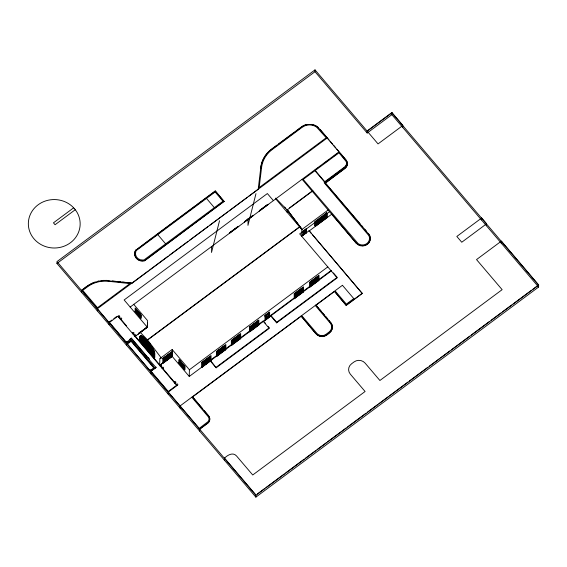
<?xml version="1.0" encoding="UTF-8"?>
<svg xmlns="http://www.w3.org/2000/svg" width="567" height="567" viewBox="0 0 567 567"><rect width="100%" height="100%" fill="white"/><g stroke="black" fill="none" stroke-linecap="round" stroke-linejoin="round"><path stroke-width="0.85" d="M141.934 343.028L139.744 340.455L140.084 336.564A11.843 2.686 53.4 0 1 146.605 339.945A11.843 2.686 53.4 0 1 154.635 352.539L154.784 357.6L140.006 340.243M501.185 243.08L501.228 240.961L538.65 284.918L538.607 287.037L255.873 497.131L56.941 263.449L56.976 261.614L315.018 69.869L378.047 143.905L402.74 125.555M81.556 292.374L81.605 290.254L86.545 286.583A29.392 27.471 1.2 0 1 89.792 284.414M81.598 290.531L86.545 286.583M97.318 310.879L97.361 308.76L148.242 270.955M86.538 286.859A29.392 27.471 1.2 0 1 108.97 280.878L108.977 280.594A29.392 27.471 1.2 0 0 105.653 280.367M109.133 324.763L109.19 322.084L111.848 320.107M126.37 345.005L126.427 342.326L109.19 322.084M127.603 343.893L126.618 342.737L126.639 341.61L127.625 342.773L127.603 343.893L131.105 341.291L131.126 340.172L127.625 342.773M108.97 280.878L131.934 283.075M131.083 340.427L153.409 366.736L131.083 340.427L128.985 341.986M168.222 394.171L168.279 391.492L151.049 371.25L155.982 367.579L131.367 338.655L131.374 338.095L129.347 339.605M196.763 204.68L215.247 190.944L224.114 201.356L144.472 260.806A7.697 7.201 1.2 0 1 136.335 258.354A7.697 7.201 1.2 0 1 135.612 250.394L153.388 236.907M135.109 311.439L135.18 307.945L141.19 315.004L141.119 318.498L135.01 311.333M137.781 314.444L135.456 311.51L135.414 308.717M135.052 336.486L147.399 327.294M135.619 311.609L135.676 308.923L137.781 311.396L137.724 314.083M137.887 314.366L137.944 311.496L135.513 308.639M140.68 317.846L138.348 314.912L138.305 312.119M138.518 315.018L138.575 312.325L140.673 314.798L140.623 317.485M139.284 332.893L139.298 332.276M140.021 340.25L139.822 336.777M140.786 317.768L140.843 314.898L138.412 312.041M141.311 337.826L141.346 335.926L140.616 336.068L140.361 336.755L154.614 353.461C152.672 346.409 147.434 339.761 141.346 335.926L153.728 350.47L153.671 352.383M141.474 341.674L141.537 338.563M142.445 339.165L142.501 336.415L152.608 348.287L152.551 351.037M142.487 342.858L142.551 339.753M144.472 260.806L224.114 201.356M143.494 344.041L143.557 340.937M144.755 345.686L144.826 342.227M144.939 346.033L144.741 342.56M145.081 342.298L145.159 338.627M145.202 342.674L144.861 346.331M146.279 343.666L146.364 339.817M146.399 347.451L146.463 344.346M147.406 348.641L147.47 345.53M147.498 345.097L147.583 341.157L143.997 337.507A11.475 2.601 53.4 0 0 140.595 336.082M148.419 349.825L148.483 346.721M149.879 347.932L149.957 344.254M150.375 348.939L150.312 352.05L154.344 356.792L154.415 353.688L150.375 348.939L154.323 353.68M151.07 349.3L151.148 345.905M151.318 353.234L151.382 350.13M150.992 373.929L151.261 370.534L155.996 367.019L155.982 367.579M152.325 354.418L152.395 351.313M153.338 355.608L153.402 352.497M151.24 371.654L150.255 370.499L153.756 367.898L153.777 366.778L131.126 340.172M154.6 357.245L154.671 353.794M163.537 362.455L163.608 358.812L167.329 356.048L167.258 359.684M164.061 358.238L164.069 357.798M164.905 361.066L164.969 357.997M165.904 360.321L165.968 357.253M166.896 356.133L166.904 355.693M167.478 359.521L167.556 355.878L171.277 353.113L171.199 356.756M168.002 355.311L168.009 354.871M168.846 358.138L168.909 355.07M169.845 357.394L169.909 354.325M170.837 353.206L170.844 352.766M159.674 365.389L172.021 356.211L159.674 365.41L159.816 358.684L172.162 349.506L172.021 356.239L189.258 376.46L331.241 270.955L331.256 270.395L270.757 315.344L270.743 315.904L276.653 322.85L337.152 277.894L299.695 233.895L329.633 211.654M168.271 392.052L176.911 385.631L176.925 385.071L168.279 391.492M178.924 362.908L178.995 359.407L185.005 366.466L184.934 369.967L178.825 362.795M181.596 365.913L179.271 362.979L179.229 360.18M179.434 363.078L179.491 360.392L181.596 362.859L181.539 365.545M180.044 408.056L180.086 405.937L301.084 316.025L315.847 333.658A7.484 6.995 1.2 0 0 326.946 334.856L329.413 333.02A7.839 7.328 1.2 0 0 330.66 322.651L328.966 320.369M181.702 365.835L181.759 362.965L179.328 360.102M184.495 369.315L182.163 366.381L182.12 363.582M182.333 366.48L182.39 363.794L184.488 366.261L184.431 368.947M184.601 369.237L184.658 366.367L182.227 363.511M189.258 376.46L189.399 369.755L172.162 349.506M199.697 429.254L207.72 423.294A5.528 5.167 1.2 0 0 208.592 416.036L192.433 396.758L202.469 408.552M199.655 431.097L199.704 428.978L81.605 290.254M202.32 366.998L202.249 362.334L210.47 356.225L210.541 360.888M202.433 366.601L202.511 362.958L206.232 360.194L206.154 363.837M202.525 362.221L202.511 362.774L206.232 360.002L206.246 359.457M203.801 365.212L203.865 362.143M204.8 364.468L204.864 361.399M206.374 363.667L206.452 360.031L210.173 357.267L210.095 360.903M206.466 359.294L206.452 359.839L210.173 357.075L210.187 356.53M207.742 362.285L207.805 359.216M208.741 361.54L208.805 358.472M207.72 423.294L207.728 423.01A5.528 5.167 1.2 0 0 208.599 415.753L204.141 410.515M211.64 246.454L211.519 252.457L219.528 220.726M224.107 201.632L215.247 190.944M216.155 367.799L210.244 360.86L210.258 360.3L263.35 320.851L263.336 321.411L269.247 328.35L216.155 367.799L210.796 360.931M217.133 355.991L217.062 351.327L225.283 345.218L225.354 349.882M217.246 355.587L217.324 351.951L221.045 349.18L220.967 352.823M217.338 351.214L217.331 351.76L221.052 348.996L221.059 348.45M218.614 354.205L218.678 351.136M219.613 353.461L219.677 350.392M221.187 352.66L221.265 349.017L224.986 346.253L224.908 349.896M221.279 348.287L221.272 348.833L224.993 346.068L225 345.516M222.555 351.278L222.625 348.209M223.561 350.534L223.625 347.465M224.362 460.113L224.404 457.994M231.946 344.977L231.875 340.32L240.096 334.211L240.167 338.875M232.066 344.58L232.137 340.937L235.858 338.173L235.787 341.816M232.158 340.207L232.144 340.753L235.865 337.989L235.879 337.436M233.434 343.198L233.498 340.129M234.433 342.454L234.497 339.385M236.007 341.653L236.085 338.01L239.806 335.246L239.728 338.889M236.099 337.273L236.085 337.826L239.806 335.062L239.82 334.509M237.375 340.264L237.438 337.195M238.374 339.527L238.438 336.451M248.112 218.515L247.963 225.375L255.972 193.645M249.459 217.962L249.473 217.352M250.458 217.218L250.472 216.608M250.132 331.468L250.061 326.805L258.283 320.695L258.354 325.359M250.245 331.071L250.323 327.428L254.044 324.664L253.966 328.307M250.338 326.691L250.323 327.244L254.044 324.48L254.059 323.927M251.613 329.682L251.677 326.613M252.613 328.945L252.676 325.869M254.186 328.137L254.264 324.501L257.985 321.737L257.907 325.373M254.278 323.764L254.271 324.31L257.992 321.546L257.999 321M131.927 283.351L258.169 189.272M255.554 326.755L255.618 323.686M256.553 326.011L256.624 322.942M276.98 145.074L272.04 148.738A29.392 27.471 1.2 0 0 260.756 167.811L260.749 168.094A29.392 27.471 1.2 0 1 272.04 149.022L301.665 127.001A12.637 11.815 1.2 0 1 319.427 128.915L346.012 160.149A6.315 5.904 1.2 0 1 345.012 168.449L325.26 183.127L368.593 234.029A7.895 7.385 1.2 0 1 367.345 244.398A7.895 7.385 1.2 0 1 356.246 243.2L331.631 214M255.873 497.131L255.915 495.012M265.335 316.032L265.257 315.422L269.375 312.516M265.469 320.072L265.384 316.202L269.134 313.416L269.219 317.286M265.484 315.699L265.491 315.302M267.177 314.444L267.192 314.04M267.355 314.309L267.362 313.912M269.049 313.055L269.056 312.651M269.368 313.034L269.297 312.424M276.653 322.85L276.668 322.29L270.757 315.344M287.065 212.193L287.115 209.677L301.722 228.841M294.812 298.27L294.741 293.614L302.962 287.504L303.033 292.168M294.925 297.873L295.003 294.23L298.724 291.466L298.646 295.109M295.017 293.5L295.003 294.046L298.724 291.282L298.738 290.729M295.45 293.663L298.292 291.119L298.285 291.558M296.293 296.491L296.357 293.423M297.292 295.747L297.356 292.678M301.665 127.001L301.672 126.725A12.637 11.815 1.2 0 1 306.86 124.428M298.866 294.946L298.944 291.303L302.665 288.539L302.587 292.182M298.958 290.566L298.944 291.119L302.665 288.355L302.679 287.802M299.39 290.736L302.232 288.185L302.225 288.624M300.234 293.557L300.297 290.488M275.704 198.84L301.835 229.543L301.694 236.248L309.1 230.741L311.389 233.427M301.233 292.82L301.297 289.744M315.847 333.658L301.084 316.025M303.047 231.244L306.251 229.174L303.047 231.244L302.927 235.355L306.371 232.796L306.456 228.933L306.088 228.891M303.373 231.187L303.366 231.655L304.344 230.464M304.784 230.138L304.777 230.606L305.755 229.415M306.088 228.983L306.173 232.853L302.969 234.922M306.173 232.853L306.293 228.742M315.28 305.478L330.589 323.544A7.052 6.591 1.2 0 1 329.625 331.582L325.678 334.558A6.691 6.258 1.2 0 1 317.095 333.637L301.701 315.571L334.417 291.254L346.231 305.422L362.278 293.493L309.1 230.741M310.291 286.767L310.22 282.104L318.441 275.994L318.512 280.658M310.404 286.363L310.482 282.727L314.203 279.956L314.125 283.599M310.496 281.99L310.489 282.536L314.21 279.772L314.217 279.226M367.175 133.018L367.218 130.899L391.91 112.55L391.868 114.669L367.175 133.018L314.976 71.704L315.018 69.869M311.772 284.981L311.836 281.912M312.771 284.237L312.842 281.168M315.436 226.254L314.997 225.737L315.082 221.413L326.627 212.831L327.074 213.355L327.003 216.814M326.627 212.831L326.535 217.154L326.982 217.678L315.592 226.049L315.153 225.524L315.238 221.364L315.557 221.74M315.408 221.789L315.316 226.113L326.861 217.53L326.946 213.206L323.551 215.729M314.345 283.436L314.423 279.793L318.144 277.029L318.066 280.672M314.437 279.056L314.43 279.609L318.151 276.845L318.158 276.292M315.713 282.054L315.784 278.985M330.66 322.651L315.897 305.018L318.172 307.69M316.719 281.31L316.783 278.241M317.768 168.038L314.94 170.143L324.785 181.709L324.778 182.269L314.926 170.702M325.26 183.127L345.019 168.172A6.315 5.904 1.2 0 0 346.019 159.873L346.012 160.149M326.826 217.7L326.386 217.182L326.472 213.022L326.918 213.539M326.946 334.856L329.42 332.744A7.839 7.328 1.2 0 0 330.667 322.368M344.488 167.619L345.523 166.62A5.521 5.16 1.2 0 0 346.139 161.489L339.002 152.814L303.196 179.42L358.209 243.668A7.102 6.641 1.2 0 0 366.856 243.534A7.102 6.641 1.2 0 0 368.933 235.695L324.154 182.73L344.488 167.619L345.537 166.06A5.521 5.16 1.2 0 0 346.55 162.226M345.374 160.291L345.381 159.731L346.153 160.929M346.231 305.422L334.417 291.254M356.246 243.2L302.091 179.3M362.278 293.493L312.537 234.773M368.593 234.029L368.6 233.746A7.895 7.385 1.2 0 1 367.352 244.122A7.895 7.385 1.2 0 1 356.253 242.924M402.698 127.398L402.747 125.279L391.91 112.55M481.482 219.946L481.532 217.82L486.458 223.611L486.408 225.73M501.675 243.661L501.717 241.535M258.162 189.548L260.756 167.811M73.632 207.834L53.447 222.838L55.063 224.73L75.248 209.733M56.941 263.449L314.976 71.704M154.812 235.851L195.339 205.736M278.39 144.025L294.62 131.962M296.031 130.913L301.672 126.725M135.612 250.394L215.24 191.221M149.66 269.899L168.101 256.199M169.519 255.143L187.96 241.443M189.378 240.387L207.813 226.687M209.237 225.631L227.672 211.93M229.089 210.874L247.531 197.174M248.948 196.118L327.308 137.894M113.847 318.626L116.504 316.648M109.176 322.644L117.823 316.223L176.911 385.631M130.169 307.073L339.13 151.772L336.876 149.128M367.21 131.183L391.903 112.833L538.643 285.201M324.14 163.303L329.101 159.618M334.055 155.932L337.599 153.303M135.456 311.51L137.299 313.87M138.348 314.912L140.191 317.279M289.588 207.841L311.864 191.285M324.785 181.709L344.502 167.059M312.871 190.817L287.108 209.953L302.239 229.805L288.164 211.052M126.427 342.326L131.367 338.655M128.985 342.078L131.083 340.519M140.006 337.096L139.936 340.554M143.905 340.916L143.997 337.507L151.127 345.92A11.475 2.601 53.4 0 1 154.415 352.32M147.073 340.129L300.149 226.382M140.304 332.446L147.597 340.016L300.51 226.389M148.781 342.695L148.703 346.543M301.835 229.543L328.293 209.882M319.476 218.763L320.837 217.749M315.224 222.073L326.457 213.731M315.209 222.781L326.443 214.439M315.195 223.49L326.429 215.148M315.181 224.199L326.415 215.857M315.167 224.908L326.394 216.566M149.475 348.216L149.405 351.668M149.667 348.344L149.589 352.015M315.153 225.524L326.386 217.182M314.997 225.737L326.535 217.154M149.851 348.655L149.78 352.114L153.189 356.119M302.771 235.163L306.208 232.605M309.1 231.024L331.624 214.283M163.955 359.358L166.953 357.125M167.896 356.423L170.894 354.198M163.941 359.967L166.939 357.742M167.882 357.04L170.887 354.807M163.927 360.584L166.932 358.351M167.867 357.657L170.873 355.424M163.913 361.2L166.918 358.968M167.86 358.266L170.858 356.033M155.727 367.444L151.226 370.79L150.347 369.762M151.219 370.882L155.719 367.536M179.271 362.979L181.114 365.339M182.163 366.381L184.006 368.741M189.399 369.755L327.832 266.887M265.25 315.932L269.282 312.934M264.938 316.258L269.594 312.8M202.851 363.504L205.849 361.271M206.792 360.577L209.797 358.344M217.664 352.497L220.669 350.264M221.612 349.563L224.61 347.33M232.484 341.483L235.482 339.25M236.425 338.556L239.423 336.323M250.664 327.974L253.669 325.742M254.604 325.047L257.609 322.814M295.343 294.776L298.341 292.544M299.284 291.849L302.289 289.617M310.822 283.266L313.827 281.041M314.77 280.339L317.768 278.106M202.837 364.113L205.842 361.888M206.778 361.186L209.783 358.954M217.65 353.106L220.655 350.874M221.598 350.179L224.596 347.947M232.47 342.099L235.468 339.867M236.411 339.165L239.416 336.94M250.649 328.584L253.655 326.358M254.597 325.656L257.595 323.424M295.329 295.393L298.334 293.16M299.27 292.459L302.275 290.233M310.815 283.883L313.813 281.65M314.756 280.956L317.754 278.723M202.823 364.73L205.828 362.497M206.771 361.803L209.769 359.57M217.643 353.723L220.641 351.49M221.584 350.789L224.582 348.563M232.456 342.709L235.461 340.483M236.396 339.782L239.402 337.549M250.642 329.2L253.64 326.968M254.583 326.273L257.581 324.041M295.315 296.002L298.32 293.777M299.256 293.075L302.261 290.843M310.801 284.499L313.799 282.267M314.742 281.565L317.74 279.34M202.809 365.346L205.814 363.114M206.757 362.412L209.755 360.187M217.629 354.332L220.627 352.107M221.569 351.405L224.575 349.173M232.442 343.326L235.447 341.093M236.382 340.398L239.387 338.166M250.628 329.817L253.626 327.584M254.569 326.883L257.567 324.657M295.301 296.619L298.306 294.386M299.248 293.692L302.246 291.459M310.787 285.109L313.785 282.883M314.728 282.182L317.733 279.949M202.15 366.806L210.371 360.697M216.97 355.8L225.191 349.69M231.783 344.786L240.004 338.676M249.969 331.277L258.191 325.167M265.306 319.88L269.056 317.095M294.642 298.079L302.863 291.97M310.128 286.576L318.349 280.467M216.169 367.239L269.254 327.79L268.184 326.528M276.668 322.29L337.159 277.334L333.403 272.918M192.426 397.042L301.077 316.308M315.89 305.301L334.41 291.537M346.231 305.138L362.285 293.21M481.525 218.104L456.832 236.453L461.758 242.237L485.742 224.412M199.208 428.397L208.089 421.6A4.734 4.423 1.2 0 0 208.613 417.206L191.816 397.219M199.704 428.978L207.728 423.01M500.512 241.762L476.528 259.587L502.135 289.666L379.904 380.492L365.134 363.142A7.895 7.385 1.2 0 0 354.035 361.944L351.568 363.78A7.895 7.385 1.2 0 0 350.314 374.149L365.091 391.499L252.74 474.99L236.489 455.903C232.924 451.793 227.317 455.209 224.397 458.271M257.34 493.956L264.442 488.676M265.866 487.62L284.336 473.899M285.754 472.843L304.224 459.114M305.648 458.058L315.592 450.673M317.01 449.617L326.245 442.756M327.669 441.7L346.139 427.972M347.557 426.916L366.027 413.194M367.451 412.138L377.395 404.746M378.813 403.69L388.048 396.829M389.472 395.773L407.942 382.045M409.36 380.989L427.83 367.267M429.254 366.211L439.198 358.819M440.616 357.763L449.851 350.902M451.275 349.846L469.745 336.125M471.163 335.069L489.633 321.34M491.057 320.284L501.001 312.899M502.419 311.843L511.654 304.975M513.078 303.926L531.548 290.198M532.966 289.142L537.232 285.974M537.934 285.725L255.915 495.296L57.55 262.287M112.372 280.963L115.774 281.331M117.475 281.515L120.877 281.884M122.578 282.061L125.98 282.43M127.681 282.614L131.083 282.983M108.892 281.331L129.949 283.599L97.489 307.725L82.711 290.375L87.027 287.164A28.626 26.762 1.2 0 1 108.892 281.331M275.69 198.103L289.361 212.292M391.868 114.669L538.607 287.037M319.994 129.297L328.995 139.872M330.122 141.197L332.375 143.841M333.502 145.166L335.749 147.81M340.186 153.019L345.487 159.249M339.541 152.877L340.604 154.118M341.667 155.365L343.793 157.86M325.267 182.85L360.045 223.703M361.76 225.709L362.894 227.048M364.609 229.061L366.317 231.067M315.082 221.413L315.528 221.931M273.386 200.626L267.362 193.545L124.138 299.964L147.399 327.315L147.54 320.589L133.642 304.259M268.453 204.311L259.133 211.229M253.64 215.318L244.32 222.243M319.306 309.022L321.581 311.694M322.715 313.027L324.416 315.032M325.557 316.365L327.825 319.037M238.82 226.325L229.507 233.25M206.48 198.4L214.361 207.657M263.882 321.482L265.498 323.374M157.768 234.603L165.642 243.86M147.505 322.495L147.236 327.124L138.086 334.239M135.648 310.213L137.753 312.771M138.546 313.615L140.644 316.173M179.463 361.675L181.568 364.241M182.361 365.077L184.459 367.643M140.616 336.068L154.422 352.291M140.099 336.578L154.862 353.921M140.092 336.954L144.649 342.305M145.783 343.645L149.199 347.656M142.012 339.349L144.195 341.915M145.839 343.843L149.121 347.699M151.559 350.661L153.26 352.66M140.517 338.138L144.557 342.886M145.435 343.921L149.475 348.662M150.361 349.704L154.394 354.446M140.496 338.903L144.535 343.708M145.421 344.679L149.454 349.492M150.34 350.463L154.38 355.268M140.481 339.725L144.521 344.467M145.4 345.509L149.44 350.25M150.326 351.285L154.366 356.033M144.67 346.239L146.307 348.166M147.696 349.669L148.838 351.001M118.404 316.336L126.441 325.77M133.897 334.53L175.203 383.051M148.426 357.734L149.56 359.067M131.374 338.095L148.554 358.273M131.105 341.291L153.756 367.898M126.71 341.993L127.589 343.113M224.893 458.568L255.356 494.346M284.648 207.111L285.733 208.521M147.597 340.016L161.446 358.181M160.185 358.698A0.787 0.737 1.2 0 1 160.702 358.146M144.479 260.529A7.697 7.201 1.2 0 1 136.342 258.077A7.697 7.201 1.2 0 1 135.612 250.118M90.366 284.095A29.392 27.471 1.2 0 1 93.328 282.685M93.945 282.437A29.392 27.471 1.2 0 1 95.185 281.99M97.73 281.253A29.392 27.471 1.2 0 1 99.027 280.963M100.997 280.637A29.392 27.471 1.2 0 1 104.314 280.374M311.779 124.357A12.637 11.815 1.2 0 1 313.395 124.733M314.168 124.995A12.637 11.815 1.2 0 1 318.314 127.49M326.953 334.58A7.484 6.995 1.2 0 1 315.854 333.382M140.531 337.379L140.467 340.483L144.507 345.232L144.571 342.121L140.531 337.379M145.45 343.163L145.386 346.267L149.426 351.008L149.49 347.904L145.45 343.163M162.807 358.337L162.871 363.355L172.184 356.43L172.29 351.611L162.807 358.337M163.353 358.188L163.416 362.852L171.638 356.742L171.567 352.079L163.353 358.188M163.629 358.075L163.615 358.62L167.336 355.856L167.35 355.311L163.629 358.075M163.969 358.741L163.906 361.81L166.904 359.577L166.967 356.508L163.969 358.741M167.57 355.148L167.556 355.693L171.277 352.929L171.291 352.383L167.57 355.148M167.91 355.814L167.846 358.883L170.844 356.65L170.908 353.581L167.91 355.814M201.703 362.483L201.767 367.501L211.087 360.577L211.023 355.566L201.703 362.483M202.866 362.887L202.802 365.956L205.8 363.731L205.864 360.662L202.866 362.887M202.965 361.952L202.958 362.384L205.8 359.839L202.965 361.952M206.806 359.96L206.742 363.029L209.74 360.796L209.804 357.727L206.806 359.96M206.905 359.017L206.898 359.457L209.74 356.912L206.905 359.017M216.523 351.476L216.58 356.487L225.9 349.57L225.836 344.552L216.523 351.476M217.678 351.88L217.615 354.949L220.62 352.717L220.683 349.648L217.678 351.88M217.778 350.938L217.771 351.377L220.62 348.833L217.778 350.938M221.619 348.953L221.555 352.022L224.56 349.789L224.624 346.721L221.619 348.953M221.725 348.01L221.711 348.45L224.56 345.905L221.725 348.01M231.336 340.469L231.4 345.48L240.713 338.556L240.649 333.545L231.336 340.469M232.498 340.873L232.427 343.942L235.433 341.71L235.496 338.641L232.498 340.873M232.598 339.931L232.59 340.37L235.433 337.826L232.598 339.931M236.439 337.939L236.375 341.008L239.373 338.782L239.437 335.714L236.439 337.939M236.538 337.004L236.531 337.443L239.373 334.891L236.538 337.004M249.515 326.961L249.579 331.971L258.899 325.047L258.835 320.036L249.515 326.961M250.678 327.357L250.614 330.426L253.612 328.201L253.676 325.132L250.678 327.357M250.777 326.422L250.77 326.861L253.612 324.31L250.777 326.422M254.618 324.43L254.555 327.499L257.56 325.267L257.624 322.198L254.618 324.43M254.718 323.488L254.711 323.927L257.56 321.383L254.718 323.488M264.952 315.486L265.016 320.504L269.672 317.038L269.608 312.027L264.952 315.486M265.987 316.017L265.951 317.605L268.482 315.72L268.517 314.132L265.987 316.017M266.051 317.782L266.022 318.93L267.064 318.158L267.085 317.017L266.051 317.782M267.44 316.747L267.418 317.896L268.453 317.123L268.482 315.982L267.44 316.747M294.195 293.741L294.259 298.774L303.579 291.849L303.515 286.817L294.195 293.763M295.357 294.167L295.294 297.236L298.292 295.003L298.355 291.934L295.357 294.167M299.298 291.232L299.234 294.301L302.232 292.076L302.296 289.007L299.298 291.232M303.331 233.214L303.31 234.291L304.281 233.576L304.302 232.491L303.331 233.214M303.359 231.938L303.338 232.931L304.309 232.208L304.33 231.223L303.359 231.938M304.741 232.165L304.72 233.25L305.691 232.527L305.712 231.442L304.741 232.165M304.77 230.889L304.748 231.882L305.719 231.159L305.741 230.174L304.77 230.889M309.681 282.231L309.738 287.263L319.058 280.346L318.994 275.307L309.681 282.253M310.836 282.657L310.773 285.725L313.778 283.493L313.842 280.424L310.836 282.657M310.936 281.714L310.929 282.153L313.778 279.609L310.936 281.714M314.777 279.729L314.713 282.798L317.718 280.566L317.782 277.497L314.777 279.729M314.883 278.787L314.869 279.226L317.718 276.675L314.883 278.787M316.11 221.619L318.193 220.067L316.11 221.619M319.632 218.997L321.716 217.445L319.632 218.997M323.353 216.233L325.437 214.687L323.353 216.233M261.536 167.903L259.169 187.585L326.202 137.774L316.584 127.093A11.836 11.064 1.2 0 0 304.819 125.824L302.126 127.334L272.543 149.312A28.626 26.762 1.2 0 0 261.536 167.903M136.264 250.579L135.782 251.635A6.903 6.457 1.2 0 0 142.934 260.04L144.138 259.835L223.001 201.235L215.127 191.979L136.264 250.579M238.112 226.446L229.89 232.555L238.112 226.446M252.925 215.439L244.703 221.548L252.925 215.439M267.744 204.432L259.523 210.541L267.744 204.432M146.69 327.435L138.468 333.545L146.69 327.435M342.44 285.293L335.033 290.8L346.359 304.103L353.765 298.596L342.44 285.293M74.504 208.734L72.222 206.388A25.905 24.218 1.2 0 0 29.746 215.864A25.905 24.218 1.2 0 0 56.998 247.878A25.905 24.218 1.2 0 0 76.439 211.342L74.504 208.734M160.298 366.126A0.787 0.737 1.2 0 0 161.595 365.715A0.787 0.737 1.2 0 0 160.567 364.872A0.787 0.737 1.2 0 0 160.298 366.126M176.514 385.17A0.787 0.737 1.2 0 0 177.811 384.766A0.787 0.737 1.2 0 0 176.784 383.923A0.787 0.737 1.2 0 0 176.514 385.17M132.692 333.694A0.787 0.737 1.2 0 0 133.982 333.283A0.787 0.737 1.2 0 0 132.954 332.439A0.787 0.737 1.2 0 0 132.692 333.694M134.662 336.011A0.787 0.737 1.2 0 0 135.952 335.6A0.787 0.737 1.2 0 0 134.925 334.757A0.787 0.737 1.2 0 0 134.662 336.011M174.544 382.86A0.787 0.737 1.2 0 0 175.841 382.449A0.787 0.737 1.2 0 0 174.813 381.605A0.787 0.737 1.2 0 0 174.544 382.86M118.446 316.96A0.787 0.737 1.2 0 0 119.736 316.549A0.787 0.737 1.2 0 0 118.709 315.706A0.787 0.737 1.2 0 0 118.446 316.96M162.268 368.437A0.787 0.737 1.2 0 0 163.565 368.026A0.787 0.737 1.2 0 0 162.531 367.182A0.787 0.737 1.2 0 0 162.268 368.437M120.417 319.271A0.787 0.737 1.2 0 0 121.707 318.867A0.787 0.737 1.2 0 0 120.679 318.016A0.787 0.737 1.2 0 0 120.417 319.271"/></g></svg>
